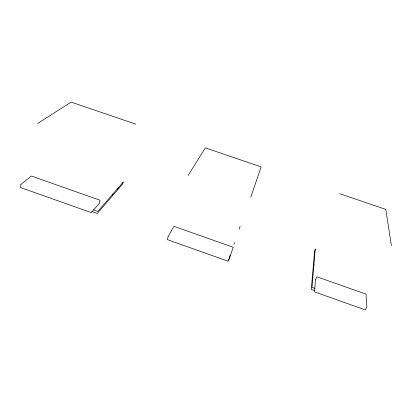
<?xml version="1.0" encoding="UTF-8"?>
<svg xmlns="http://www.w3.org/2000/svg" width="412" height="412" viewBox="0 0 412 412"><rect width="100%" height="100%" fill="white"/><g stroke="black" fill="none" stroke-linecap="round" stroke-linejoin="round"><path stroke-width="0.62" d="M315.257 248.92L311.997 287.329L314.995 288.395M313.29 266.116L314.588 251.088L315.381 249.286M112.831 193.913L112.43 195.86L97.253 213.457L91.804 211.526M118.069 187.872L117.667 189.788L112.594 195.664M123.075 182.104L122.673 183.984L117.827 189.602M250.826 197.06L261.136 166.901L205.356 147.877L188.114 175.394M229.185 258.051L230.205 255.09M233.877 244.424L234.49 242.647M239.068 229.35L240.098 226.348M228.495 260.024L229.015 258.54M314.099 264.514L313.269 266.368L311.281 289.394L314.876 290.671M123.394 181.898L97.819 211.407L93.581 209.904M37.677 123.425L71.137 102.104L135.795 124.156M339.627 193.666L385.792 209.409L391.4 245.619M315.474 279.722L314.536 291.881L365.284 309.896L366.871 306.914L366.041 294.127L316.823 276.761L315.474 279.722M20.961 184.288L20.6 187.542L91.196 212.602L99.385 203.368L99.992 200.242L31.369 176.027L20.961 184.288M168.148 236.467L167.282 239.609L228.392 261.301L233.233 247.262L173.9 226.322L168.148 236.467"/></g></svg>
